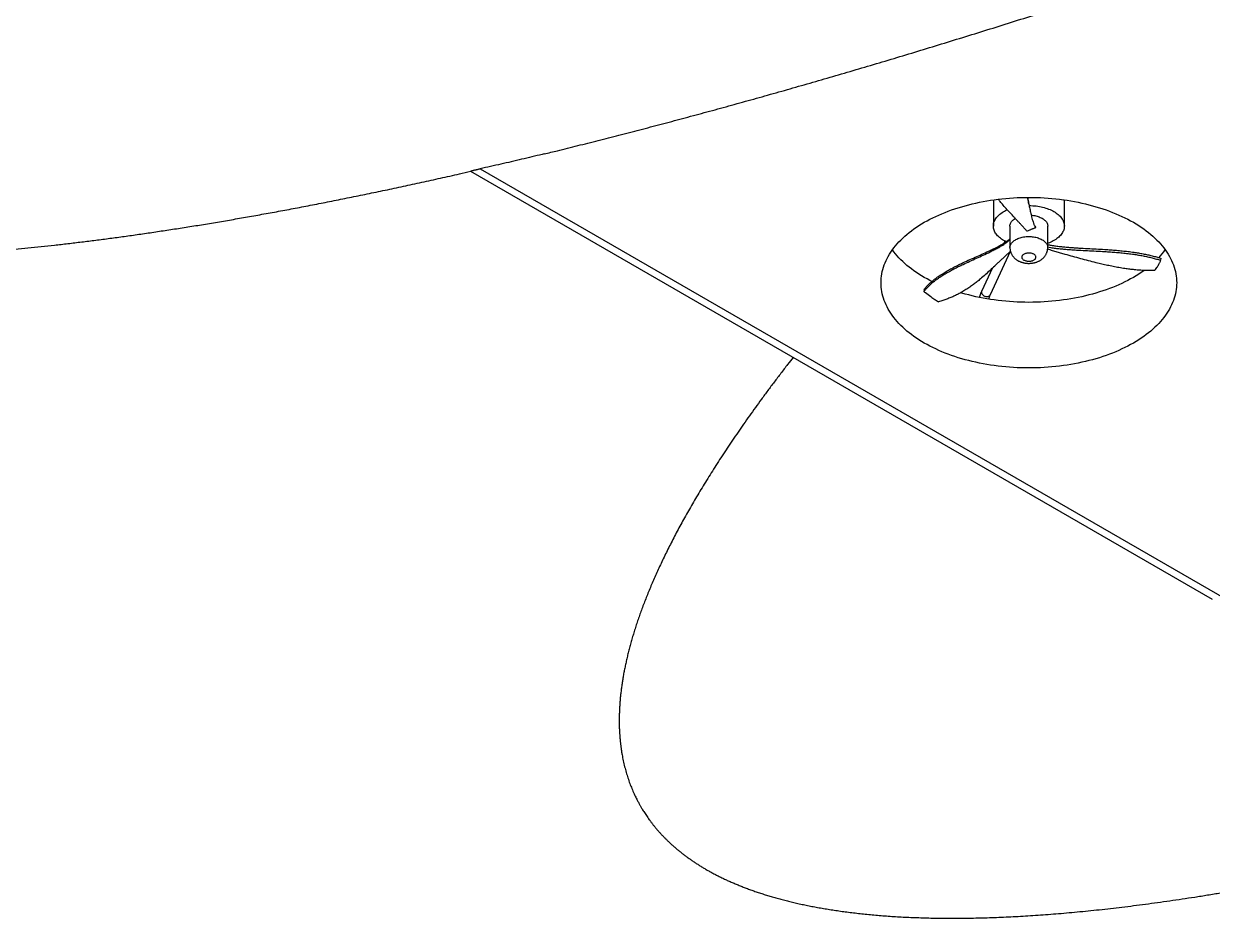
# Model space of a CAD drawing. Header units: millimetres. Extents: x 0 to 594, y 0 to 420.
# Drawn here: x 346.11 to 371.23, y 98.72 to 117.64 of the extents above; entities that cross this region are included whole.
import ezdxf

# ---------------------------------------------------------------- set-up
doc = ezdxf.new("R2010")
doc.units = ezdxf.units.MM

msp = doc.modelspace()

# ---------------------------------------------------------------- linework, layer by layer
at = {"color": 7, "linetype": 'Continuous', "lineweight": 25}
for p, q in [((355.757, 114.57), (371.528, 105.466)), ((355.554, 114.518), (371.231, 105.468)), ((366.605, 113.912), (366.605, 113.359)), ((368.092, 113.912), (368.099, 113.913)), ((368.105, 113.359), (368.105, 113.912)), ((366.955, 113.359), (366.955, 112.906)), ((367.476, 113.366), (367.5, 113.326)), ((367.755, 112.906), (367.755, 113.359)), ((366.846, 113.041), (366.825, 112.995)), ((366.541, 111.908), (366.966, 112.824)), ((370.142, 112.677), (370.141, 112.634)), ((366.577, 112.461), (366.36, 111.992)), ((365.139, 112.015), (365.137, 111.976))]:
    msp.add_line(p, q, dxfattribs=at)
at = {"color": 7, "linetype": 'Continuous', "lineweight": 25, "flags": 128}
for points in [[(369.565, 113.437), (369.622, 113.403), (369.677, 113.368), (369.731, 113.333), (369.783, 113.296), (369.834, 113.259), (369.883, 113.221), (369.93, 113.183), (369.976, 113.143), (370.019, 113.103), (370.061, 113.063), (370.101, 113.022), (370.139, 112.98), (370.175, 112.938), (370.21, 112.895), (370.242, 112.851), (370.272, 112.807), (370.301, 112.763), (370.327, 112.718), (370.351, 112.673), (370.373, 112.628), (370.394, 112.582), (370.412, 112.536), (370.428, 112.49), (370.441, 112.443), (370.453, 112.396), (370.463, 112.349), (370.47, 112.302), (370.476, 112.255), (370.479, 112.208), (370.48, 112.161), (370.479, 112.114), (370.476, 112.066), (370.47, 112.019), (370.463, 111.972), (370.453, 111.925), (370.441, 111.879), (370.428, 111.832), (370.412, 111.786), (370.394, 111.74), (370.373, 111.694), (370.351, 111.649), (370.327, 111.603), (370.301, 111.559), (370.272, 111.514), (370.242, 111.471), (370.21, 111.427), (370.175, 111.384), (370.139, 111.342), (370.101, 111.3), (370.061, 111.259), (370.019, 111.218), (369.976, 111.178), (369.93, 111.139), (369.883, 111.101), (369.834, 111.063), (369.783, 111.026), (369.731, 110.989), (369.677, 110.954), (369.622, 110.919), (369.565, 110.885), (369.506, 110.852), (369.446, 110.82), (369.384, 110.789), (369.321, 110.759), (369.257, 110.73), (369.192, 110.701), (369.125, 110.674), (369.057, 110.648), (368.988, 110.623), (368.917, 110.599), (368.846, 110.575), (368.774, 110.553), (368.7, 110.533), (368.626, 110.513), (368.551, 110.494), (368.475, 110.477), (368.398, 110.46), (368.321, 110.445), (368.242, 110.431), (368.164, 110.418), (368.084, 110.407), (368.005, 110.396), (367.924, 110.387), (367.844, 110.379), (367.763, 110.372), (367.682, 110.367), (367.6, 110.362), (367.518, 110.359), (367.437, 110.357), (367.355, 110.357), (367.273, 110.357), (367.191, 110.359), (367.11, 110.362), (367.028, 110.367), (366.947, 110.372), (366.866, 110.379), (366.785, 110.387), (366.705, 110.396), (366.625, 110.407), (366.546, 110.418), (366.467, 110.431), (366.389, 110.445), (366.312, 110.46), (366.235, 110.477), (366.159, 110.494), (366.084, 110.513), (366.01, 110.533), (365.936, 110.553), (365.864, 110.575), (365.792, 110.599), (365.722, 110.623), (365.653, 110.648), (365.585, 110.674), (365.518, 110.701), (365.452, 110.73), (365.388, 110.759), (365.325, 110.789), (365.264, 110.82), (365.204, 110.852), (365.145, 110.885), (365.088, 110.919), (365.033, 110.954), (364.979, 110.989), (364.926, 111.026), (364.876, 111.063), (364.827, 111.101), (364.779, 111.139), (364.734, 111.178), (364.69, 111.218), (364.649, 111.259), (364.609, 111.3), (364.57, 111.342), (364.534, 111.384), (364.5, 111.427), (364.468, 111.471), (364.437, 111.514), (364.409, 111.559), (364.383, 111.603), (364.359, 111.649), (364.336, 111.694), (364.316, 111.74), (364.298, 111.786), (364.282, 111.832), (364.268, 111.879), (364.257, 111.925), (364.247, 111.972), (364.239, 112.019), (364.234, 112.066), (364.231, 112.114), (364.23, 112.161), (364.231, 112.208), (364.234, 112.255), (364.239, 112.302), (364.247, 112.349), (364.257, 112.396), (364.268, 112.443), (364.282, 112.49), (364.298, 112.536), (364.316, 112.582), (364.336, 112.628), (364.359, 112.673), (364.383, 112.718), (364.409, 112.763), (364.437, 112.807), (364.468, 112.851), (364.5, 112.895), (364.534, 112.938), (364.57, 112.98), (364.609, 113.022), (364.649, 113.063), (364.69, 113.103), (364.734, 113.143), (364.779, 113.183), (364.827, 113.221), (364.876, 113.259), (364.926, 113.296), (364.979, 113.333), (365.033, 113.368), (365.088, 113.403), (365.145, 113.437), (365.204, 113.469), (365.264, 113.502), (365.325, 113.533), (365.388, 113.563), (365.452, 113.592), (365.518, 113.62), (365.585, 113.648), (365.653, 113.674), (365.722, 113.699), (365.792, 113.723), (365.864, 113.746), (365.936, 113.768), (366.01, 113.789), (366.084, 113.809), (366.159, 113.828), (366.235, 113.845), (366.312, 113.861), (366.389, 113.877), (366.467, 113.891), (366.546, 113.903), (366.625, 113.915), (366.705, 113.925), (366.785, 113.935), (366.866, 113.943), (366.947, 113.949), (367.028, 113.955), (367.11, 113.959), (367.191, 113.962), (367.273, 113.964), (367.355, 113.965), (367.437, 113.964), (367.518, 113.962), (367.6, 113.959), (367.682, 113.955), (367.763, 113.949), (367.844, 113.943), (367.924, 113.935), (368.005, 113.925), (368.084, 113.915), (368.164, 113.903), (368.242, 113.891), (368.321, 113.877), (368.398, 113.861), (368.475, 113.845), (368.551, 113.828), (368.626, 113.809), (368.7, 113.789), (368.774, 113.768), (368.846, 113.746), (368.917, 113.723), (368.988, 113.699), (369.057, 113.674), (369.125, 113.648), (369.192, 113.62), (369.257, 113.592), (369.321, 113.563), (369.384, 113.533), (369.446, 113.502), (369.506, 113.469), (369.565, 113.437)], [(366.874, 113.027), (366.851, 113.038), (366.825, 113.053), (366.8, 113.068), (366.776, 113.084), (366.753, 113.1), (366.733, 113.117), (366.713, 113.135), (366.695, 113.153), (366.679, 113.172), (366.664, 113.191), (366.65, 113.21), (366.639, 113.23), (366.629, 113.25), (366.621, 113.27), (366.614, 113.291), (366.609, 113.312), (366.606, 113.333), (366.605, 113.354), (366.605, 113.374), (366.608, 113.395), (366.611, 113.416), (366.617, 113.437), (366.625, 113.457), (366.634, 113.478), (366.644, 113.498), (366.657, 113.517), (366.671, 113.536), (366.687, 113.555), (366.704, 113.574), (366.723, 113.592), (366.743, 113.609), (366.764, 113.626), (366.788, 113.642), (366.812, 113.657), (366.838, 113.672), (366.864, 113.686), (366.892, 113.7), (366.898, 113.702)], [(367.361, 113.792), (367.364, 113.792), (367.4, 113.791), (367.436, 113.789), (367.472, 113.786), (367.508, 113.783), (367.543, 113.778), (367.578, 113.772), (367.612, 113.765), (367.646, 113.758), (367.679, 113.749), (367.711, 113.74), (367.743, 113.729), (367.773, 113.718), (367.803, 113.706), (367.832, 113.693), (367.859, 113.679), (367.885, 113.665)], [(367.405, 113.588), (367.428, 113.586), (367.454, 113.582), (367.48, 113.578), (367.505, 113.573), (367.529, 113.567), (367.553, 113.559), (367.576, 113.551), (367.597, 113.542), (367.618, 113.533), (367.638, 113.522)], [(367.885, 113.665), (367.91, 113.65), (367.934, 113.634), (367.956, 113.617), (367.977, 113.6), (367.997, 113.583), (368.015, 113.565), (368.031, 113.546), (368.046, 113.527), (368.059, 113.507), (368.071, 113.488), (368.081, 113.467), (368.089, 113.447), (368.096, 113.426), (368.1, 113.406), (368.103, 113.385), (368.105, 113.364), (368.104, 113.343), (368.102, 113.322), (368.098, 113.301), (368.093, 113.281), (368.085, 113.26), (368.076, 113.24), (368.065, 113.22), (368.053, 113.2), (368.039, 113.181), (368.023, 113.162), (368.006, 113.144), (367.987, 113.126), (367.967, 113.109), (367.945, 113.092), (367.922, 113.076), (367.898, 113.06), (367.872, 113.045), (367.845, 113.031), (367.817, 113.018), (367.788, 113.005), (367.758, 112.994), (367.755, 112.992)], [(366.955, 113.359), (366.955, 113.363), (366.956, 113.378), (366.959, 113.393), (366.964, 113.409), (366.971, 113.423), (366.979, 113.438), (366.989, 113.452), (367.001, 113.466), (367.014, 113.48), (367.029, 113.493), (367.045, 113.505), (367.063, 113.516), (367.067, 113.519)], [(367.638, 113.522), (367.656, 113.511), (367.673, 113.499), (367.688, 113.486), (367.702, 113.473), (367.715, 113.459), (367.726, 113.445), (367.735, 113.431), (367.742, 113.416), (367.748, 113.401), (367.752, 113.386), (367.754, 113.37), (367.755, 113.359)], [(366.955, 112.906), (366.955, 112.909), (366.956, 112.925), (366.959, 112.94), (366.964, 112.955), (366.971, 112.97), (366.979, 112.985), (366.989, 112.999), (367.001, 113.013), (367.014, 113.027), (367.029, 113.039), (367.045, 113.052), (367.063, 113.063), (367.082, 113.074), (367.102, 113.084), (367.123, 113.094), (367.145, 113.102), (367.169, 113.11), (367.193, 113.117), (367.217, 113.122), (367.243, 113.127), (367.269, 113.131), (367.295, 113.134), (367.321, 113.136), (367.348, 113.136), (367.375, 113.136), (367.402, 113.135), (367.428, 113.133), (367.454, 113.129), (367.48, 113.125), (367.505, 113.12), (367.529, 113.113), (367.553, 113.106), (367.576, 113.098), (367.597, 113.089), (367.618, 113.079), (367.638, 113.069), (367.656, 113.058), (367.673, 113.046), (367.688, 113.033), (367.702, 113.02), (367.715, 113.006), (367.726, 112.992), (367.735, 112.978), (367.742, 112.963), (367.748, 112.948), (367.752, 112.933), (367.754, 112.917), (367.755, 112.906)], [(365.306, 112.187), (365.264, 112.208), (365.204, 112.24), (365.145, 112.273), (365.088, 112.307), (365.033, 112.342), (364.979, 112.377), (364.926, 112.414), (364.876, 112.451), (364.827, 112.489), (364.779, 112.527), (364.734, 112.566), (364.69, 112.606), (364.649, 112.647), (364.609, 112.688), (364.57, 112.73), (364.534, 112.772), (364.5, 112.815), (364.47, 112.855)], [(367.249, 112.64), (367.261, 112.634), (367.274, 112.628), (367.288, 112.624), (367.303, 112.62), (367.319, 112.617), (367.335, 112.616), (367.351, 112.615), (367.367, 112.615), (367.383, 112.616), (367.399, 112.619), (367.414, 112.622), (367.429, 112.626), (367.442, 112.631), (367.455, 112.637), (367.467, 112.644), (367.477, 112.651), (367.485, 112.659), (367.493, 112.667), (367.498, 112.676), (367.502, 112.685), (367.504, 112.694), (367.505, 112.704), (367.503, 112.713), (367.5, 112.722), (367.496, 112.731), (367.489, 112.74), (367.481, 112.748), (367.472, 112.756), (367.461, 112.763), (367.449, 112.769), (367.436, 112.774), (367.422, 112.779), (367.407, 112.783), (367.391, 112.785), (367.375, 112.787), (367.359, 112.788), (367.343, 112.788), (367.327, 112.786), (367.311, 112.784), (367.296, 112.781), (367.281, 112.777), (367.267, 112.772), (367.255, 112.766), (367.243, 112.759), (367.233, 112.752), (367.224, 112.744), (367.217, 112.736), (367.211, 112.727), (367.208, 112.718), (367.205, 112.708), (367.205, 112.699), (367.206, 112.69), (367.209, 112.681), (367.214, 112.672), (367.22, 112.663), (367.228, 112.655), (367.238, 112.647), (367.249, 112.64)], [(369.791, 112.419), (369.783, 112.414), (369.731, 112.377), (369.677, 112.342), (369.622, 112.307), (369.565, 112.273), (369.506, 112.24), (369.446, 112.208), (369.384, 112.177), (369.321, 112.147), (369.257, 112.118), (369.192, 112.09), (369.125, 112.062), (369.057, 112.036), (368.988, 112.011), (368.917, 111.987), (368.846, 111.964), (368.774, 111.942), (368.7, 111.921), (368.626, 111.901), (368.551, 111.882), (368.475, 111.865), (368.398, 111.848), (368.321, 111.833), (368.242, 111.819), (368.164, 111.806), (368.084, 111.795), (368.005, 111.784), (367.924, 111.775), (367.844, 111.767), (367.763, 111.76), (367.682, 111.755), (367.6, 111.751), (367.518, 111.747), (367.437, 111.746), (367.355, 111.745), (367.273, 111.746), (367.191, 111.747), (367.11, 111.751), (367.028, 111.755), (366.947, 111.76), (366.866, 111.767), (366.785, 111.775), (366.705, 111.784), (366.625, 111.795), (366.546, 111.806), (366.467, 111.819), (366.389, 111.833), (366.312, 111.848), (366.235, 111.865), (366.159, 111.882), (366.084, 111.901), (366.01, 111.921), (365.936, 111.942), (365.913, 111.949)], [(366.354, 111.965), (366.354, 111.954), (366.357, 111.943), (366.361, 111.932), (366.367, 111.921), (366.374, 111.911), (366.383, 111.902), (366.393, 111.893), (366.404, 111.886), (366.416, 111.879), (366.428, 111.874), (366.441, 111.87), (366.453, 111.868), (366.466, 111.867), (366.479, 111.868), (366.491, 111.87), (366.502, 111.873), (366.513, 111.878), (366.522, 111.884), (366.53, 111.891), (366.536, 111.9), (366.541, 111.908)]]:
    msp.add_lwpolyline(points, dxfattribs=at)
at = {"color": 7, "linetype": 'Continuous', "lineweight": 25}
for centre, radius, start, end in [((368.884, 113.837), 1.674, 316.6812, 324.0641), ((366.418, 111.965), 0.0641, 155.2488, 180.2912)]:
    msp.add_arc(centre, radius, start, end, dxfattribs=at)
for points, knots in [([(357.108, 114.883), (357.202, 114.906), (357.44, 114.964), (357.822, 115.059), (358.255, 115.168), (358.693, 115.28), (359.137, 115.395), (359.584, 115.512), (360.037, 115.633), (360.494, 115.756), (360.956, 115.883), (361.423, 116.012), (361.895, 116.144), (362.371, 116.279), (362.851, 116.417), (363.336, 116.558), (363.826, 116.702), (364.32, 116.848), (364.819, 116.998), (365.322, 117.151), (365.83, 117.307), (366.342, 117.465), (366.858, 117.627), (367.379, 117.792), (367.904, 117.959), (368.433, 118.13), (368.966, 118.304), (369.503, 118.48), (370.045, 118.66), (370.59, 118.842), (371.139, 119.028), (371.692, 119.216), (372.249, 119.408), (372.81, 119.602), (373.375, 119.8), (373.943, 120), (374.515, 120.203), (375.09, 120.409), (375.669, 120.618), (376.251, 120.83), (376.836, 121.045), (377.425, 121.263), (378.017, 121.484), (378.612, 121.707), (379.21, 121.933), (379.811, 122.162), (380.414, 122.394), (381.021, 122.628), (381.63, 122.866), (382.242, 123.106), (382.856, 123.348), (383.473, 123.594), (384.092, 123.841), (384.714, 124.092), (385.338, 124.345), (385.963, 124.601), (386.591, 124.859), (387.221, 125.12), (387.852, 125.383), (388.485, 125.648), (389.12, 125.916), (389.756, 126.186), (390.394, 126.459), (391.033, 126.734), (391.673, 127.011), (392.315, 127.29), (392.957, 127.572), (393.6, 127.855), (394.245, 128.141), (394.89, 128.429), (395.535, 128.719), (396.111, 128.979), (396.471, 129.142), (396.616, 129.208)], [0, 0, 0, 0, 0.006896, 0.017344, 0.027922, 0.038627, 0.049461, 0.060424, 0.071514, 0.082732, 0.094078, 0.105551, 0.117151, 0.128877, 0.14073, 0.152708, 0.164811, 0.177039, 0.18939, 0.201865, 0.214462, 0.227181, 0.240021, 0.252981, 0.266061, 0.279258, 0.292573, 0.306004, 0.31955, 0.33321, 0.346983, 0.360868, 0.374863, 0.388967, 0.403179, 0.417497, 0.43192, 0.446447, 0.461075, 0.475804, 0.490632, 0.505556, 0.520576, 0.53569, 0.550895, 0.56619, 0.581574, 0.597043, 0.612597, 0.628234, 0.64395, 0.659745, 0.675615, 0.69156, 0.707577, 0.723663, 0.739817, 0.756036, 0.772317, 0.788659, 0.80506, 0.821516, 0.838025, 0.854586, 0.871195, 0.88785, 0.904548, 0.921288, 0.938066, 0.95488, 0.971727, 0.988605, 1, 1, 1, 1]), ([(359.125, 101.13), (359.135, 101.112), (359.15, 101.086), (359.172, 101.048), (359.192, 101.015), (359.216, 100.976), (359.243, 100.935), (359.271, 100.893), (359.301, 100.849), (359.332, 100.805), (359.366, 100.76), (359.4, 100.715), (359.436, 100.67), (359.473, 100.624), (359.512, 100.579), (359.552, 100.534), (359.594, 100.489), (359.637, 100.443), (359.681, 100.399), (359.726, 100.354), (359.773, 100.309), (359.822, 100.265), (359.872, 100.221), (359.923, 100.178), (359.976, 100.135), (360.03, 100.092), (360.086, 100.049), (360.143, 100.007), (360.202, 99.965), (360.262, 99.923), (360.325, 99.882), (360.388, 99.842), (360.454, 99.801), (360.521, 99.761), (360.59, 99.722), (360.661, 99.683), (360.733, 99.645), (360.808, 99.607), (360.884, 99.569), (360.962, 99.532), (361.042, 99.496), (361.125, 99.46), (361.209, 99.425), (361.295, 99.39), (361.383, 99.356), (361.474, 99.323), (361.566, 99.29), (361.661, 99.258), (361.758, 99.227), (361.858, 99.196), (361.959, 99.166), (362.063, 99.137), (362.17, 99.109), (362.279, 99.081), (362.39, 99.054), (362.504, 99.028), (362.62, 99.003), (362.739, 98.979), (362.861, 98.956), (362.985, 98.933), (363.112, 98.912), (363.242, 98.892), (363.375, 98.872), (363.51, 98.854), (363.648, 98.837), (363.789, 98.82), (363.934, 98.805), (364.081, 98.791), (364.231, 98.779), (364.384, 98.767), (364.54, 98.757), (364.7, 98.748), (364.863, 98.74), (365.029, 98.734), (365.198, 98.729), (365.37, 98.725), (365.546, 98.723), (365.725, 98.722), (365.908, 98.722), (366.094, 98.725), (366.284, 98.728), (366.477, 98.734), (366.673, 98.74), (366.874, 98.749), (367.078, 98.759), (367.285, 98.771), (367.496, 98.784), (367.712, 98.799), (367.93, 98.816), (368.153, 98.835), (368.38, 98.856), (368.61, 98.879), (368.844, 98.903), (369.082, 98.929), (369.325, 98.958), (369.571, 98.988), (369.821, 99.021), (370.076, 99.055), (370.334, 99.092), (370.596, 99.13), (370.863, 99.171), (371.134, 99.214), (371.409, 99.259), (371.688, 99.307), (371.972, 99.356), (372.26, 99.408), (372.552, 99.463), (372.848, 99.52), (373.149, 99.579), (373.454, 99.64), (373.763, 99.704), (374.077, 99.771), (374.395, 99.84), (374.718, 99.911), (375.045, 99.985), (375.376, 100.062), (375.712, 100.141), (376.053, 100.223), (376.398, 100.308), (376.747, 100.395), (377.101, 100.485), (377.459, 100.578), (377.822, 100.673), (378.189, 100.772), (378.561, 100.873), (378.937, 100.976), (379.318, 101.083), (379.703, 101.193), (380.093, 101.305), (380.487, 101.421), (380.886, 101.539), (381.289, 101.661), (381.697, 101.785), (382.109, 101.912), (382.525, 102.042), (382.946, 102.176), (383.371, 102.312), (383.801, 102.451), (384.235, 102.594), (384.674, 102.739), (385.117, 102.888), (385.564, 103.039), (386.015, 103.194), (386.471, 103.352), (386.93, 103.513), (387.394, 103.677), (387.863, 103.844), (388.335, 104.014), (388.811, 104.188), (389.292, 104.364), (389.776, 104.544), (390.265, 104.727), (390.757, 104.913), (391.253, 105.102), (391.754, 105.295), (392.258, 105.49), (392.765, 105.689), (393.277, 105.891), (393.792, 106.096), (394.311, 106.304), (394.833, 106.515), (395.359, 106.729), (395.888, 106.946), (396.421, 107.167), (396.956, 107.39), (397.496, 107.617), (398.038, 107.846), (398.584, 108.079), (399.132, 108.315), (399.684, 108.553), (400.238, 108.795), (400.796, 109.04), (401.356, 109.287), (401.919, 109.538), (402.485, 109.791), (403.053, 110.047), (403.623, 110.306), (404.197, 110.568), (404.772, 110.833), (405.35, 111.1), (405.93, 111.371), (406.511, 111.643), (407.095, 111.919), (407.681, 112.197), (408.269, 112.478), (408.859, 112.762), (409.45, 113.048), (410.042, 113.336), (410.637, 113.627), (411.232, 113.921), (411.829, 114.217), (412.427, 114.515), (413.027, 114.815), (413.627, 115.118), (414.228, 115.423), (414.83, 115.731), (415.433, 116.04), (416.037, 116.351), (416.641, 116.665), (417.245, 116.981), (417.85, 117.298), (418.455, 117.618), (419.06, 117.939), (419.666, 118.262), (420.271, 118.587), (420.876, 118.914), (421.481, 119.242), (421.905, 119.473), (422.127, 119.595), (422.147, 119.606)], [0, 0, 0, 0, 0.000755, 0.001067, 0.001585, 0.002124, 0.002705, 0.003314, 0.003946, 0.004596, 0.005263, 0.005943, 0.006637, 0.007344, 0.008062, 0.008792, 0.009534, 0.010287, 0.011052, 0.011829, 0.012619, 0.013421, 0.014237, 0.015067, 0.01591, 0.016768, 0.017642, 0.018531, 0.019436, 0.020359, 0.021299, 0.022257, 0.023234, 0.02423, 0.025247, 0.026284, 0.027342, 0.028423, 0.029526, 0.030653, 0.031804, 0.03298, 0.034181, 0.035408, 0.036663, 0.037945, 0.039255, 0.040595, 0.041964, 0.043364, 0.044796, 0.046259, 0.047755, 0.049285, 0.050849, 0.052448, 0.054083, 0.055755, 0.057464, 0.059211, 0.060997, 0.062822, 0.064688, 0.066595, 0.068544, 0.070536, 0.072571, 0.07465, 0.076775, 0.078945, 0.081161, 0.083425, 0.085737, 0.088098, 0.090509, 0.092969, 0.095481, 0.098045, 0.100661, 0.103331, 0.106055, 0.108833, 0.111667, 0.114557, 0.117505, 0.12051, 0.123573, 0.126696, 0.129878, 0.133121, 0.136425, 0.139791, 0.143219, 0.146711, 0.150266, 0.153886, 0.157571, 0.161322, 0.165139, 0.169024, 0.172975, 0.176995, 0.181083, 0.185241, 0.189469, 0.193766, 0.198135, 0.202575, 0.207086, 0.21167, 0.216327, 0.221056, 0.22586, 0.230737, 0.235689, 0.240715, 0.245817, 0.250994, 0.256246, 0.261575, 0.26698, 0.272462, 0.27802, 0.283655, 0.289368, 0.295158, 0.301026, 0.306971, 0.312994, 0.319095, 0.325274, 0.33153, 0.337865, 0.344278, 0.350769, 0.357337, 0.363984, 0.370708, 0.377509, 0.384388, 0.391345, 0.398378, 0.405488, 0.412674, 0.419937, 0.427275, 0.43469, 0.442179, 0.449743, 0.457381, 0.465093, 0.472879, 0.480738, 0.488668, 0.496671, 0.504745, 0.512889, 0.521103, 0.529387, 0.537739, 0.546159, 0.554645, 0.563198, 0.571817, 0.5805, 0.589246, 0.598056, 0.606927, 0.615859, 0.624851, 0.633902, 0.643011, 0.652177, 0.661398, 0.670675, 0.680004, 0.689386, 0.69882, 0.708303, 0.717835, 0.727414, 0.73704, 0.746711, 0.756425, 0.766182, 0.775979, 0.785817, 0.795692, 0.805604, 0.815552, 0.825534, 0.835548, 0.845593, 0.855667, 0.86577, 0.875899, 0.886053, 0.89623, 0.906429, 0.916649, 0.926887, 0.937142, 0.947413, 0.957698, 0.967995, 0.978303, 0.98862, 0.998944, 1, 1, 1, 1]), ([(334.55, 115.434), (334.559, 115.415), (334.572, 115.389), (334.592, 115.349), (334.61, 115.315), (334.632, 115.275), (334.656, 115.233), (334.682, 115.189), (334.709, 115.144), (334.738, 115.098), (334.769, 115.051), (334.801, 115.004), (334.834, 114.957), (334.869, 114.91), (334.905, 114.862), (334.943, 114.815), (334.982, 114.767), (335.023, 114.72), (335.065, 114.673), (335.109, 114.626), (335.154, 114.579), (335.2, 114.532), (335.248, 114.485), (335.297, 114.439), (335.348, 114.393), (335.401, 114.347), (335.455, 114.302), (335.511, 114.257), (335.568, 114.212), (335.627, 114.167), (335.688, 114.123), (335.751, 114.079), (335.815, 114.035), (335.881, 113.992), (335.949, 113.949), (336.019, 113.907), (336.091, 113.865), (336.165, 113.823), (336.24, 113.782), (336.318, 113.741), (336.398, 113.701), (336.48, 113.661), (336.563, 113.622), (336.65, 113.583), (336.738, 113.544), (336.828, 113.507), (336.921, 113.47), (337.016, 113.433), (337.114, 113.397), (337.214, 113.361), (337.316, 113.327), (337.421, 113.292), (337.528, 113.259), (337.638, 113.226), (337.751, 113.194), (337.866, 113.163), (337.984, 113.132), (338.105, 113.102), (338.228, 113.073), (338.354, 113.045), (338.483, 113.018), (338.615, 112.991), (338.75, 112.966), (338.888, 112.941), (339.029, 112.917), (339.173, 112.895), (339.321, 112.873), (339.471, 112.852), (339.624, 112.832), (339.781, 112.814), (339.941, 112.796), (340.105, 112.78), (340.272, 112.765), (340.442, 112.751), (340.615, 112.738), (340.793, 112.726), (340.973, 112.716), (341.158, 112.707), (341.346, 112.699), (341.537, 112.693), (341.733, 112.688), (341.932, 112.684), (342.135, 112.682), (342.341, 112.681), (342.552, 112.682), (342.766, 112.685), (342.985, 112.689), (343.207, 112.694), (343.434, 112.701), (343.664, 112.71), (343.899, 112.72), (344.138, 112.733), (344.381, 112.746), (344.628, 112.762), (344.879, 112.78), (345.135, 112.799), (345.395, 112.82), (345.659, 112.843), (345.928, 112.868), (346.201, 112.895), (346.478, 112.924), (346.76, 112.955), (347.047, 112.988), (347.337, 113.023), (347.633, 113.06), (347.933, 113.099), (348.238, 113.14), (348.547, 113.184), (348.861, 113.23), (349.179, 113.278), (349.502, 113.328), (349.83, 113.38), (350.163, 113.435), (350.5, 113.493), (350.842, 113.552), (351.189, 113.614), (351.541, 113.679), (351.897, 113.745), (352.258, 113.815), (352.624, 113.887), (352.995, 113.961), (353.371, 114.038), (353.751, 114.117), (354.136, 114.199), (354.527, 114.284), (354.921, 114.372), (355.266, 114.449), (355.478, 114.498), (355.558, 114.516)], [0, 0, 0, 0, 0.002466, 0.003487, 0.005181, 0.006947, 0.008849, 0.010842, 0.012911, 0.015041, 0.017225, 0.019456, 0.021731, 0.024046, 0.026401, 0.028795, 0.031227, 0.033697, 0.036207, 0.038757, 0.041348, 0.043981, 0.046658, 0.04938, 0.052148, 0.054965, 0.057832, 0.060751, 0.063724, 0.066752, 0.069838, 0.072984, 0.076192, 0.079463, 0.082801, 0.086206, 0.089682, 0.09323, 0.096854, 0.100554, 0.104333, 0.108194, 0.112139, 0.11617, 0.120289, 0.1245, 0.128803, 0.133203, 0.1377, 0.142298, 0.146999, 0.151805, 0.156719, 0.161743, 0.16688, 0.172132, 0.177502, 0.182992, 0.188605, 0.194343, 0.200208, 0.206204, 0.212332, 0.218596, 0.224997, 0.231539, 0.238223, 0.245053, 0.25203, 0.259158, 0.266438, 0.273874, 0.281468, 0.289222, 0.297139, 0.305222, 0.313472, 0.321892, 0.330485, 0.339253, 0.348199, 0.357325, 0.366633, 0.376126, 0.385806, 0.395676, 0.405737, 0.415993, 0.426445, 0.437095, 0.447947, 0.459002, 0.470262, 0.48173, 0.493407, 0.505296, 0.517399, 0.529717, 0.542254, 0.55501, 0.567988, 0.58119, 0.594617, 0.608271, 0.622154, 0.636269, 0.650615, 0.665196, 0.680013, 0.695066, 0.710359, 0.725891, 0.741665, 0.757682, 0.773943, 0.79045, 0.807202, 0.824203, 0.841452, 0.85895, 0.8767, 0.8947, 0.912952, 0.931458, 0.950217, 0.969229, 0.988497, 1, 1, 1, 1]), ([(357.108, 114.883), (357.095, 114.879), (356.938, 114.841), (356.634, 114.769), (356.197, 114.667), (355.904, 114.602), (355.757, 114.57)], [0, 0, 0, 0, 0.028853, 0.352599, 0.676317, 1, 1, 1, 1]), ([(355.554, 114.518), (355.554, 114.518), (355.554, 114.518), (355.555, 114.519), (355.559, 114.521), (355.565, 114.523), (355.573, 114.526), (355.582, 114.528), (355.592, 114.531), (355.604, 114.534), (355.618, 114.538), (355.634, 114.542), (355.652, 114.546), (355.671, 114.55), (355.691, 114.555), (355.712, 114.56), (355.734, 114.565), (355.75, 114.568), (355.757, 114.57)], [0, 0, 0, 0, 0.044211, 0.127, 0.211716, 0.296405, 0.354174, 0.411935, 0.471145, 0.530347, 0.588223, 0.646096, 0.706038, 0.765982, 0.823674, 0.881373, 0.940682, 1, 1, 1, 1]), ([(367.316, 113.249), (367.304, 113.263), (367.279, 113.29), (367.239, 113.335), (367.197, 113.38), (367.154, 113.427), (367.11, 113.474), (367.065, 113.522), (367.008, 113.583), (366.937, 113.659), (366.854, 113.75), (366.784, 113.833), (366.736, 113.892), (366.716, 113.92), (366.711, 113.926)], [0, 0, 0, 0, 0.071231, 0.142246, 0.213186, 0.284107, 0.355037, 0.425984, 0.49695, 0.627092, 0.757219, 0.887252, 0.975873, 1, 1, 1, 1]), ([(367.322, 113.965), (367.33, 113.934), (367.345, 113.87), (367.365, 113.773), (367.386, 113.675), (367.404, 113.592), (367.421, 113.524), (367.436, 113.471), (367.45, 113.427), (367.463, 113.393), (367.474, 113.367), (367.487, 113.344), (367.495, 113.332), (367.5, 113.326)], [0, 0, 0, 0, 0.131317, 0.272803, 0.414298, 0.555748, 0.638616, 0.721367, 0.804028, 0.852745, 0.90154, 0.950542, 1, 1, 1, 1]), ([(367.324, 113.965), (367.328, 113.947), (367.334, 113.923), (367.339, 113.898), (367.34, 113.891)], [0, 0, 0, 0, 0.70154, 1, 1, 1, 1]), ([(367.354, 113.828), (367.352, 113.838), (367.347, 113.859), (367.343, 113.88), (367.341, 113.891)], [0, 0, 0, 0, 0.5000683, 1, 1, 1, 1]), ([(367.316, 113.249), (367.322, 113.252), (367.336, 113.26), (367.352, 113.268), (367.368, 113.275), (367.384, 113.283), (367.403, 113.291), (367.419, 113.298), (367.435, 113.304), (367.453, 113.31), (367.469, 113.316), (367.485, 113.321), (367.493, 113.324), (367.499, 113.326), (367.5, 113.326)], [0.3317162, 0.3317162, 0.3317162, 0.3317162, 0.3493305, 0.37314, 0.3787422, 0.3969495, 0.420759, 0.4375658, 0.4445686, 0.4683781, 0.4921876, 0.4963893, 0.5159971, 0.5176143, 0.5176143, 0.5176143, 0.5176143]), ([(365.137, 111.976), (365.153, 111.995), (365.184, 112.034), (365.238, 112.089), (365.296, 112.143), (365.358, 112.194), (365.424, 112.244), (365.499, 112.295), (365.582, 112.347), (365.674, 112.4), (365.769, 112.451), (365.866, 112.5), (365.978, 112.555), (366.106, 112.614), (366.249, 112.678), (366.392, 112.743), (366.515, 112.801), (366.617, 112.852), (366.698, 112.895), (366.768, 112.935), (366.825, 112.971), (366.871, 113.003), (366.914, 113.036), (366.942, 113.06), (366.955, 113.071)], [0, 0, 0, 0, 0.041863, 0.083498, 0.125035, 0.166586, 0.208247, 0.250079, 0.300282, 0.350395, 0.400497, 0.45064, 0.50083, 0.571114, 0.641393, 0.711678, 0.78194, 0.823102, 0.864207, 0.905267, 0.929466, 0.953703, 0.978044, 1, 1, 1, 1]), ([(365.139, 112.015), (365.155, 112.034), (365.187, 112.072), (365.24, 112.128), (365.298, 112.181), (365.361, 112.232), (365.427, 112.282), (365.502, 112.333), (365.585, 112.385), (365.677, 112.438), (365.772, 112.489), (365.87, 112.538), (365.982, 112.591), (366.11, 112.65), (366.253, 112.714), (366.397, 112.777), (366.52, 112.834), (366.623, 112.883), (366.705, 112.925), (366.774, 112.964), (366.831, 112.998), (366.877, 113.028), (366.918, 113.058), (366.944, 113.079), (366.955, 113.089)], [0, 0, 0, 0, 0.042135, 0.08404, 0.125847, 0.167669, 0.209603, 0.25171, 0.302245, 0.352689, 0.403124, 0.453599, 0.50412, 0.574857, 0.645567, 0.716235, 0.786775, 0.828008, 0.869059, 0.909858, 0.93375, 0.957516, 0.981163, 1, 1, 1, 1]), ([(366.966, 112.826), (366.947, 112.808), (366.909, 112.773), (366.853, 112.721), (366.797, 112.668), (366.741, 112.616), (366.687, 112.564), (366.618, 112.499), (366.534, 112.42), (366.434, 112.328), (366.342, 112.249), (366.258, 112.18), (366.183, 112.123), (366.105, 112.067), (366.023, 112.013), (365.942, 111.964), (365.863, 111.921), (365.787, 111.883), (365.707, 111.847), (365.623, 111.814), (365.537, 111.783), (365.477, 111.765), (365.446, 111.756)], [0, 0, 0, 0, 0.03962, 0.081446, 0.123262, 0.165082, 0.206913, 0.248756, 0.325488, 0.402212, 0.47888, 0.531131, 0.583392, 0.635711, 0.688089, 0.740205, 0.783446, 0.82658, 0.86969, 0.912881, 0.956271, 1, 1, 1, 1]), ([(366.955, 112.906), (366.955, 112.905), (366.955, 112.897), (366.956, 112.882), (366.958, 112.86), (366.962, 112.839), (366.968, 112.818), (366.975, 112.798), (366.983, 112.778), (366.993, 112.759), (367.004, 112.74), (367.016, 112.723), (367.029, 112.706), (367.044, 112.689), (367.06, 112.674), (367.077, 112.66), (367.095, 112.646), (367.111, 112.635), (367.121, 112.63), (367.124, 112.628)], [0, 0, 0, 0, 0.006345, 0.069931, 0.133201, 0.196221, 0.259071, 0.321831, 0.384589, 0.447443, 0.510495, 0.573861, 0.637664, 0.702038, 0.767121, 0.833049, 0.899946, 0.967902, 1, 1, 1, 1]), ([(367.124, 112.628), (367.129, 112.625), (367.141, 112.618), (367.161, 112.608), (367.184, 112.599), (367.207, 112.591), (367.232, 112.584), (367.256, 112.578), (367.281, 112.574), (367.306, 112.571), (367.332, 112.569), (367.357, 112.569), (367.383, 112.57), (367.408, 112.572), (367.434, 112.575), (367.459, 112.58), (367.485, 112.586), (367.509, 112.593), (367.534, 112.602), (367.558, 112.613), (367.581, 112.625), (367.602, 112.637), (367.622, 112.651), (367.639, 112.665), (367.656, 112.68), (367.671, 112.695), (367.686, 112.712), (367.7, 112.731), (367.712, 112.75), (367.723, 112.771), (367.733, 112.792), (367.741, 112.813), (367.747, 112.835), (367.751, 112.857), (367.754, 112.879), (367.755, 112.895), (367.755, 112.904), (367.755, 112.906)], [0, 0, 0, 0, 0.022162, 0.051754, 0.081559, 0.111659, 0.141948, 0.172306, 0.202671, 0.233017, 0.263352, 0.293707, 0.324132, 0.354674, 0.385384, 0.416316, 0.447509, 0.478974, 0.510682, 0.542541, 0.574395, 0.606092, 0.634191, 0.661884, 0.689179, 0.716103, 0.742695, 0.771937, 0.800821, 0.829305, 0.857425, 0.885217, 0.912716, 0.939956, 0.966968, 0.993783, 1, 1, 1, 1]), ([(370.012, 112.415), (369.977, 112.415), (369.907, 112.415), (369.801, 112.418), (369.696, 112.424), (369.591, 112.433), (369.487, 112.445), (369.376, 112.46), (369.259, 112.479), (369.137, 112.502), (369.017, 112.527), (368.897, 112.554), (368.763, 112.586), (368.614, 112.624), (368.45, 112.668), (368.287, 112.712), (368.146, 112.752), (368.027, 112.786), (367.931, 112.814), (367.847, 112.84), (367.788, 112.859), (367.761, 112.869), (367.753, 112.872)], [0, 0, 0, 0, 0.044557, 0.088871, 0.13308, 0.177304, 0.221646, 0.266169, 0.319603, 0.37294, 0.426266, 0.479635, 0.533055, 0.60786, 0.682662, 0.757468, 0.832251, 0.876062, 0.919812, 0.963513, 0.989269, 1, 1, 1, 1]), ([(367.755, 112.967), (367.778, 112.962), (367.833, 112.951), (367.922, 112.938), (368.019, 112.926), (368.118, 112.916), (368.216, 112.907), (368.315, 112.9), (368.442, 112.892), (368.596, 112.883), (368.778, 112.874), (368.941, 112.865), (369.084, 112.855), (369.207, 112.846), (369.33, 112.834), (369.452, 112.821), (369.567, 112.806), (369.672, 112.79), (369.77, 112.772), (369.866, 112.752), (369.96, 112.73), (370.052, 112.705), (370.112, 112.686), (370.142, 112.677)], [0, 0, 0, 0, 0.029195, 0.069178, 0.109329, 0.149599, 0.189957, 0.230383, 0.270863, 0.345174, 0.419545, 0.49391, 0.544613, 0.595338, 0.64613, 0.69699, 0.747604, 0.789604, 0.831505, 0.873387, 0.915349, 0.957509, 1, 1, 1, 1]), ([(367.755, 112.917), (367.776, 112.913), (367.829, 112.902), (367.916, 112.89), (368.015, 112.878), (368.114, 112.869), (368.213, 112.861), (368.312, 112.854), (368.439, 112.846), (368.594, 112.838), (368.777, 112.829), (368.939, 112.82), (369.083, 112.811), (369.206, 112.802), (369.329, 112.791), (369.452, 112.777), (369.566, 112.763), (369.672, 112.746), (369.769, 112.729), (369.865, 112.709), (369.959, 112.687), (370.052, 112.662), (370.111, 112.643), (370.141, 112.634)], [0, 0, 0, 0, 0.025893, 0.066588, 0.10724, 0.147882, 0.188528, 0.229184, 0.269851, 0.344429, 0.418998, 0.493513, 0.544298, 0.595091, 0.645941, 0.696848, 0.747501, 0.789527, 0.831449, 0.87335, 0.915327, 0.957499, 1, 1, 1, 1]), ([(370.012, 112.415), (370.018, 112.423), (370.044, 112.457), (370.08, 112.512), (370.11, 112.567), (370.129, 112.605), (370.137, 112.624), (370.141, 112.634)], [0.54077607, 0.54077607, 0.54077607, 0.54077607, 0.54761905, 0.57142857, 0.58823529, 0.5952381, 0.60374723, 0.60374723, 0.60374723, 0.60374723]), ([(365.137, 111.976), (365.147, 111.967), (365.193, 111.93), (365.269, 111.873), (365.348, 111.819), (365.404, 111.782), (365.431, 111.765), (365.446, 111.756)], [0.54077607, 0.54077607, 0.54077607, 0.54077607, 0.54761905, 0.57142857, 0.58823529, 0.5952381, 0.60374723, 0.60374723, 0.60374723, 0.60374723]), ([(366.36, 111.992), (366.358, 111.989), (366.354, 111.98), (366.347, 111.963), (366.339, 111.943), (366.331, 111.921), (366.324, 111.9), (366.317, 111.877), (366.312, 111.86), (366.31, 111.851), (366.309, 111.849)], [0, 0, 0, 0, 0.075704, 0.23315, 0.386265, 0.535692, 0.682435, 0.827185, 0.970431, 1, 1, 1, 1]), ([(366.507, 111.813), (366.508, 111.817), (366.511, 111.827), (366.516, 111.842), (366.521, 111.858), (366.527, 111.873), (366.532, 111.887), (366.537, 111.898), (366.54, 111.905), (366.541, 111.908)], [0, 0, 0, 0, 0.09557, 0.255, 0.41287, 0.568834, 0.722477, 0.873307, 1, 1, 1, 1]), ([(362.373, 110.582), (362.334, 110.532), (362.247, 110.421), (362.114, 110.247), (361.974, 110.062), (361.837, 109.88), (361.704, 109.699), (361.575, 109.521), (361.45, 109.346), (361.327, 109.172), (361.209, 109.001), (361.093, 108.832), (360.982, 108.666), (360.873, 108.501), (360.768, 108.339), (360.666, 108.179), (360.567, 108.021), (360.471, 107.866), (360.379, 107.712), (360.289, 107.561), (360.202, 107.412), (360.119, 107.264), (360.038, 107.119), (359.96, 106.976), (359.885, 106.836), (359.813, 106.697), (359.744, 106.56), (359.677, 106.425), (359.612, 106.292), (359.551, 106.161), (359.492, 106.032), (359.435, 105.905), (359.381, 105.779), (359.329, 105.656), (359.28, 105.534), (359.233, 105.415), (359.188, 105.297), (359.146, 105.181), (359.105, 105.066), (359.067, 104.953), (359.031, 104.842), (358.997, 104.733), (358.965, 104.625), (358.935, 104.519), (358.907, 104.415), (358.881, 104.312), (358.857, 104.211), (358.835, 104.111), (358.814, 104.013), (358.795, 103.916), (358.778, 103.821), (358.763, 103.727), (358.749, 103.635), (358.737, 103.544), (358.727, 103.454), (358.718, 103.366), (358.711, 103.278), (358.705, 103.193), (358.701, 103.108), (358.698, 103.025), (358.696, 102.943), (358.696, 102.862), (358.698, 102.782), (358.7, 102.703), (358.705, 102.625), (358.71, 102.548), (358.717, 102.472), (358.725, 102.398), (358.735, 102.324), (358.745, 102.251), (358.757, 102.181), (358.769, 102.114), (358.782, 102.051), (358.796, 101.989), (358.811, 101.927), (358.827, 101.866), (358.844, 101.806), (358.862, 101.747), (358.88, 101.689), (358.9, 101.631), (358.92, 101.574), (358.942, 101.518), (358.964, 101.463), (358.987, 101.409), (359.011, 101.356), (359.034, 101.306), (359.056, 101.261), (359.076, 101.222), (359.098, 101.179), (359.114, 101.149), (359.125, 101.13)], [0, 0, 0, 0, 0.019111, 0.043033, 0.066515, 0.08956, 0.112175, 0.134363, 0.15613, 0.17748, 0.198419, 0.218951, 0.239082, 0.258818, 0.278162, 0.29712, 0.315698, 0.333901, 0.351734, 0.369203, 0.386312, 0.403068, 0.419476, 0.435541, 0.451269, 0.466665, 0.481735, 0.496484, 0.510918, 0.525042, 0.538863, 0.552385, 0.565613, 0.578555, 0.591215, 0.603598, 0.615711, 0.627559, 0.639148, 0.650483, 0.661569, 0.672413, 0.68302, 0.693395, 0.703545, 0.713474, 0.723189, 0.732694, 0.741995, 0.751099, 0.76001, 0.768734, 0.777277, 0.785644, 0.793841, 0.801874, 0.809747, 0.817467, 0.82504, 0.83247, 0.839765, 0.846928, 0.853968, 0.860888, 0.867696, 0.874398, 0.880999, 0.887506, 0.893926, 0.900265, 0.906532, 0.912089, 0.917577, 0.922998, 0.928356, 0.933655, 0.938899, 0.94409, 0.949232, 0.954326, 0.959374, 0.964375, 0.969327, 0.974221, 0.979034, 0.983709, 0.98806, 0.991562, 0.994586, 1, 1, 1, 1])]:
    msp.add_open_spline(points, degree=3, knots=knots, dxfattribs=at)

doc.saveas('drawing.dxf')
